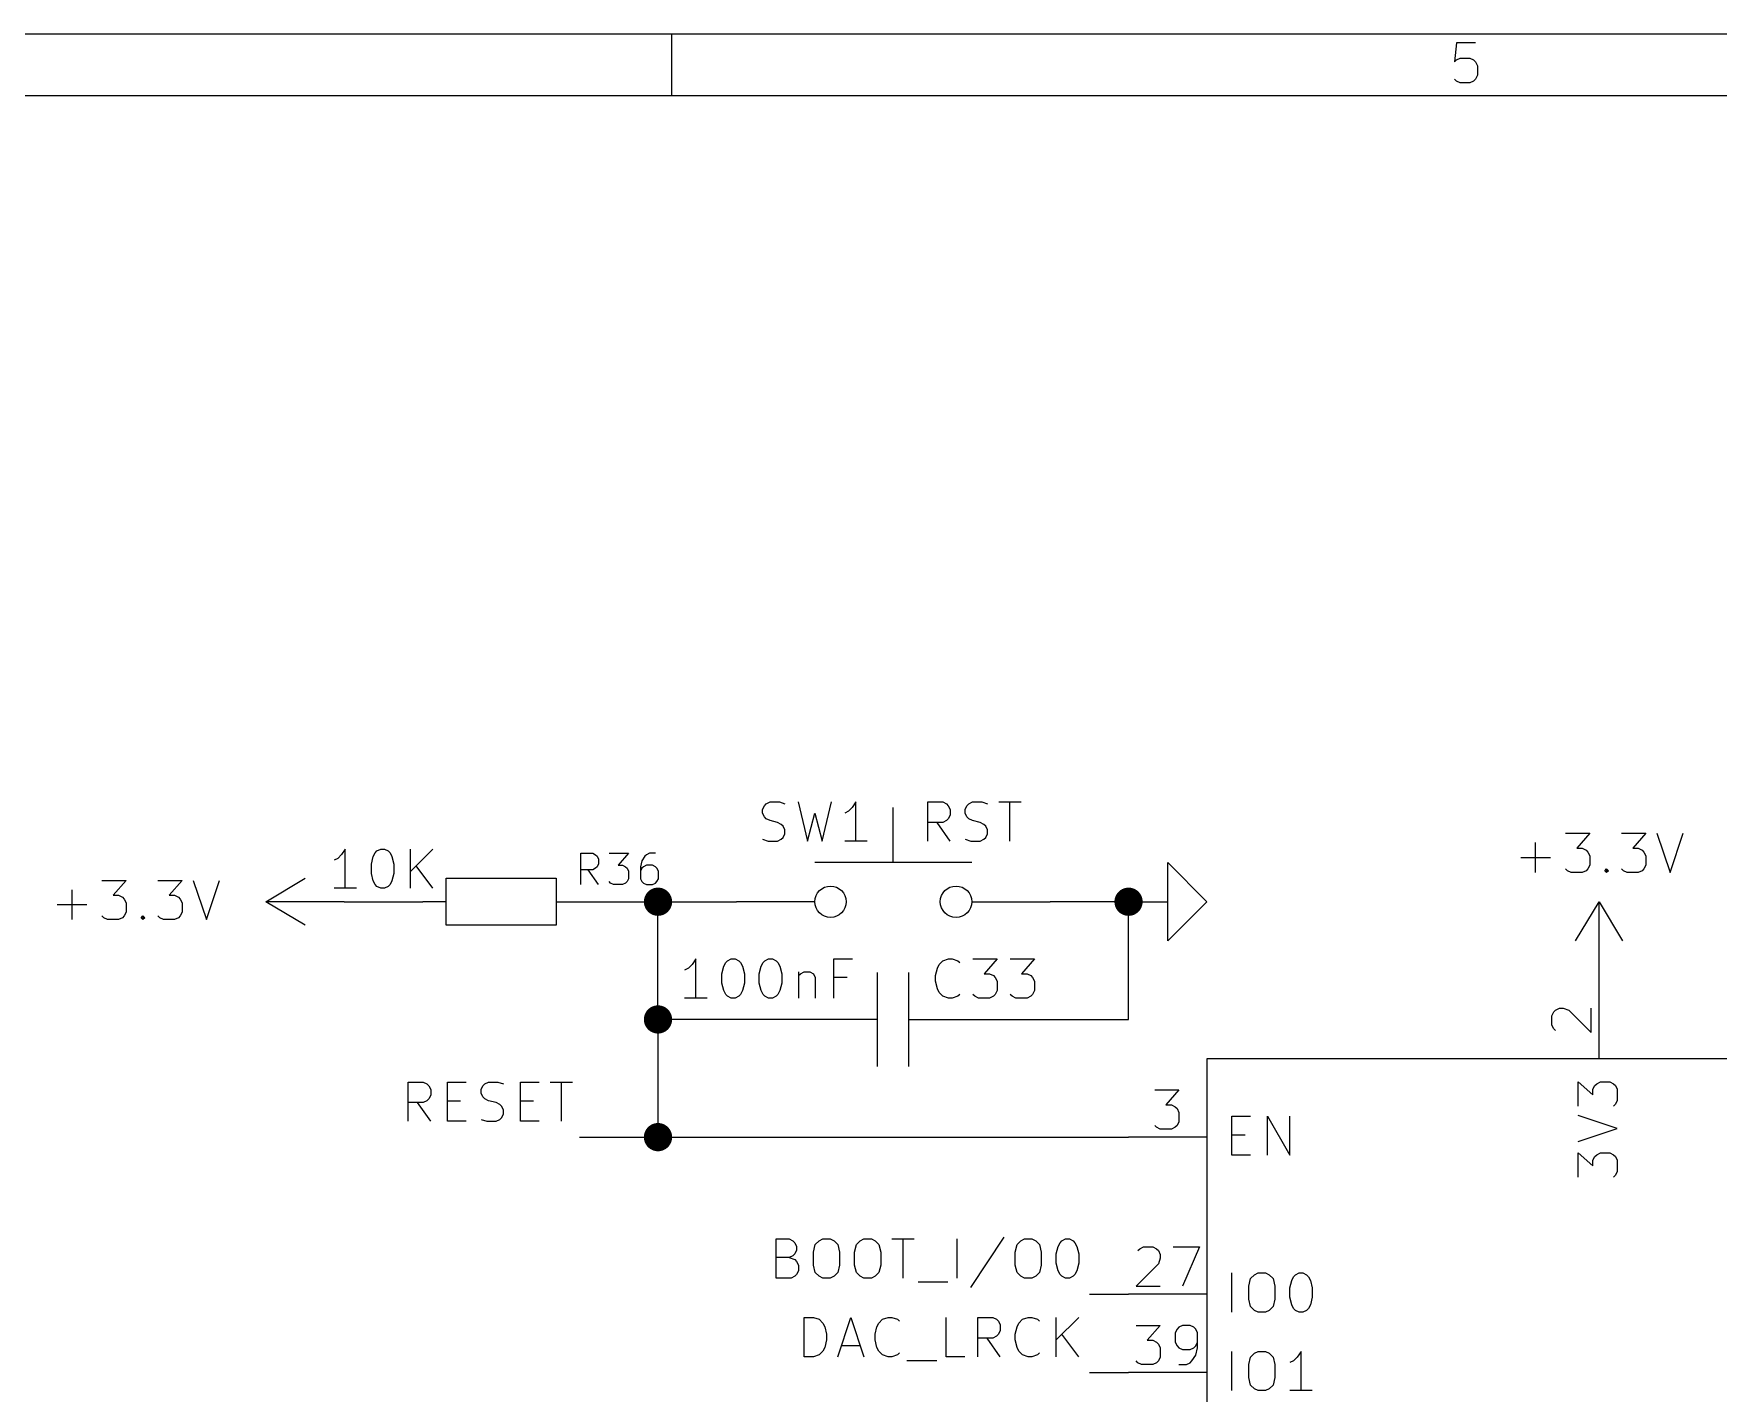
# Model space of a CAD drawing. Header units: inches. Extents: x 0.4 to 16.1, y -11.3 to -0.4.
# Drawn here: x 7.454 to 9.602, y -2.126 to -0.394 of the extents above; entities that cross this region are included whole.
import ezdxf

# ---------------------------------------------------------------- set-up
doc = ezdxf.new("R2010")
doc.units = ezdxf.units.IN
doc.header["$MEASUREMENT"] = 0
for name, color, linetype in [('GREENSIXTYFIVE', 129, 'CONTINUOUS'), ('LIGHTGREEN', 92, 'CONTINUOUS'), ('LIGHTRED', 12, 'CONTINUOUS'), ('RED', 14, 'CONTINUOUS'), ('REDSIX', 19, 'CONTINUOUS'), ('WHITE', 250, 'CONTINUOUS')]:
    doc.layers.add(name, color=color, linetype=linetype)

msp = doc.modelspace()

# ---------------------------------------------------------------- linework, layer by layer
at = {"layer": 'GREENSIXTYFIVE', "linetype": 'CONTINUOUS'}
for p, q in [((8.3881, -1.3752), (8.3929, -1.3728)), ((8.3929, -1.3728), (8.4048, -1.3728)), ((8.4048, -1.3728), (8.4119, -1.3752)), ((8.4286, -1.3728), (8.4405, -1.4228)), ((8.4595, -1.4228), (8.4714, -1.3728)), ((8.5024, -1.3728), (8.4976, -1.3799)), ((8.5024, -1.4228), (8.5024, -1.3728)), ((8.594, -1.4228), (8.594, -1.3728)), ((8.594, -1.3728), (8.6131, -1.3728)), ((8.6131, -1.3728), (8.6179, -1.3752)), ((8.6464, -1.3752), (8.6512, -1.3728)), ((8.6512, -1.3728), (8.6631, -1.3728)), ((8.6631, -1.3728), (8.6702, -1.3752)), ((8.6845, -1.3728), (8.7131, -1.3728)), ((8.6988, -1.4228), (8.6988, -1.3728)), ((8.3833, -1.3823), (8.3857, -1.3776)), ((8.3833, -1.3871), (8.3833, -1.3823)), ((8.3857, -1.3919), (8.3833, -1.3871)), ((8.3857, -1.3776), (8.3881, -1.3752)), ((8.3881, -1.3942), (8.3857, -1.3919)), ((8.3929, -1.3966), (8.3881, -1.3942)), ((8.4405, -1.4228), (8.45, -1.3871)), ((8.45, -1.3871), (8.4595, -1.4228)), ((8.4929, -1.3847), (8.4881, -1.3871)), ((8.4976, -1.3799), (8.4929, -1.3847)), ((8.6179, -1.3752), (8.6202, -1.3776)), ((8.6202, -1.3942), (8.6179, -1.3966)), ((8.6202, -1.3776), (8.6226, -1.3823)), ((8.6226, -1.3895), (8.6202, -1.3942)), ((8.6226, -1.3823), (8.6226, -1.3895)), ((8.6417, -1.3823), (8.644, -1.3776)), ((8.6417, -1.3871), (8.6417, -1.3823)), ((8.644, -1.3919), (8.6417, -1.3871)), ((8.644, -1.3776), (8.6464, -1.3752)), ((8.6464, -1.3942), (8.644, -1.3919)), ((8.6512, -1.3966), (8.6464, -1.3942)), ((8.4024, -1.399), (8.3929, -1.3966)), ((8.4071, -1.4014), (8.4024, -1.399)), ((8.4095, -1.4038), (8.4071, -1.4014)), ((8.4119, -1.4085), (8.4095, -1.4038)), ((8.4095, -1.418), (8.4119, -1.4133)), ((8.4119, -1.4133), (8.4119, -1.4085)), ((8.6131, -1.399), (8.594, -1.399)), ((8.6226, -1.4228), (8.606, -1.399)), ((8.6179, -1.3966), (8.6131, -1.399)), ((8.6607, -1.399), (8.6512, -1.3966)), ((8.6655, -1.4014), (8.6607, -1.399)), ((8.6679, -1.4038), (8.6655, -1.4014)), ((8.6702, -1.4085), (8.6679, -1.4038)), ((8.6679, -1.418), (8.6702, -1.4133)), ((8.6702, -1.4133), (8.6702, -1.4085)), ((9.4071, -1.4128), (9.4381, -1.4128)), ((9.4071, -1.4128), (9.4381, -1.4128)), ((9.4381, -1.4128), (9.4214, -1.4319)), ((9.4381, -1.4128), (9.4214, -1.4319)), ((9.4786, -1.4128), (9.5095, -1.4128)), ((9.4786, -1.4128), (9.5095, -1.4128)), ((9.5095, -1.4128), (9.4929, -1.4319)), ((9.5095, -1.4128), (9.4929, -1.4319)), ((9.5238, -1.4128), (9.5405, -1.4628)), ((9.5238, -1.4128), (9.5405, -1.4628)), ((9.5405, -1.4628), (9.5571, -1.4128)), ((9.5405, -1.4628), (9.5571, -1.4128)), ((7.8512, -1.4328), (7.8464, -1.4399)), ((7.8512, -1.4328), (7.8464, -1.4399)), ((7.8512, -1.4828), (7.8512, -1.4328)), ((7.8512, -1.4828), (7.8512, -1.4328)), ((7.8869, -1.4423), (7.8893, -1.4376)), ((7.8869, -1.4423), (7.8893, -1.4376)), ((7.8893, -1.4376), (7.8917, -1.4352)), ((7.8893, -1.4376), (7.8917, -1.4352)), ((7.8917, -1.4352), (7.8964, -1.4328)), ((7.8917, -1.4352), (7.8964, -1.4328)), ((7.8964, -1.4328), (7.9012, -1.4328)), ((7.8964, -1.4328), (7.9012, -1.4328)), ((7.9012, -1.4328), (7.9059, -1.4352)), ((7.9012, -1.4328), (7.9059, -1.4352)), ((7.9059, -1.4352), (7.9083, -1.4376)), ((7.9059, -1.4352), (7.9083, -1.4376)), ((7.9083, -1.4376), (7.9107, -1.4423)), ((7.9083, -1.4376), (7.9107, -1.4423)), ((7.9345, -1.4828), (7.9345, -1.4328)), ((7.9631, -1.4328), (7.9345, -1.4614)), ((7.9345, -1.4828), (7.9345, -1.4328)), ((7.9631, -1.4328), (7.9345, -1.4614)), ((8.1514, -1.4782), (8.1514, -1.4382)), ((8.1514, -1.4382), (8.1667, -1.4382)), ((8.1514, -1.4782), (8.1514, -1.4382)), ((8.1514, -1.4382), (8.1667, -1.4382)), ((8.1667, -1.4382), (8.1705, -1.4401)), ((8.1667, -1.4382), (8.1705, -1.4401)), ((8.1876, -1.4382), (8.2124, -1.4382)), ((8.1876, -1.4382), (8.2124, -1.4382)), ((8.2124, -1.4382), (8.199, -1.4535)), ((8.2124, -1.4382), (8.199, -1.4535)), ((8.239, -1.4382), (8.2352, -1.4401)), ((8.239, -1.4382), (8.2352, -1.4401)), ((8.2467, -1.4382), (8.239, -1.4382)), ((8.2467, -1.4382), (8.239, -1.4382)), ((8.3833, -1.4204), (8.3905, -1.4228)), ((8.3905, -1.4228), (8.4024, -1.4228)), ((8.4024, -1.4228), (8.4071, -1.4204)), ((8.4071, -1.4204), (8.4095, -1.418)), ((8.5167, -1.4228), (8.4881, -1.4228)), ((8.6417, -1.4204), (8.6488, -1.4228)), ((8.6488, -1.4228), (8.6607, -1.4228)), ((8.6607, -1.4228), (8.6655, -1.4204)), ((8.6655, -1.4204), (8.6679, -1.418)), ((9.369, -1.4628), (9.369, -1.4247)), ((9.369, -1.4628), (9.369, -1.4247)), ((9.4214, -1.4319), (9.4286, -1.4319)), ((9.4214, -1.4319), (9.4286, -1.4319)), ((9.4286, -1.4319), (9.4333, -1.4342)), ((9.4286, -1.4319), (9.4333, -1.4342)), ((9.4333, -1.4342), (9.4357, -1.4366)), ((9.4333, -1.4342), (9.4357, -1.4366)), ((9.4357, -1.4366), (9.4381, -1.4414)), ((9.4357, -1.4366), (9.4381, -1.4414)), ((9.4929, -1.4319), (9.5, -1.4319)), ((9.4929, -1.4319), (9.5, -1.4319)), ((9.5, -1.4319), (9.5048, -1.4342)), ((9.5, -1.4319), (9.5048, -1.4342)), ((9.5048, -1.4342), (9.5071, -1.4366)), ((9.5048, -1.4342), (9.5071, -1.4366)), ((9.5071, -1.4366), (9.5095, -1.4414)), ((9.5071, -1.4366), (9.5095, -1.4414)), ((7.8417, -1.4447), (7.8369, -1.4471)), ((7.8417, -1.4447), (7.8369, -1.4471)), ((7.8464, -1.4399), (7.8417, -1.4447)), ((7.8464, -1.4399), (7.8417, -1.4447)), ((7.8845, -1.4519), (7.8869, -1.4423)), ((7.8845, -1.4519), (7.8869, -1.4423)), ((7.8845, -1.4638), (7.8845, -1.4519)), ((7.8845, -1.4638), (7.8845, -1.4519)), ((7.9107, -1.4423), (7.9131, -1.4519)), ((7.9107, -1.4423), (7.9131, -1.4519)), ((7.9131, -1.4519), (7.9131, -1.4638)), ((7.9131, -1.4519), (7.9131, -1.4638)), ((7.9631, -1.4828), (7.9417, -1.4542)), ((7.9631, -1.4828), (7.9417, -1.4542)), ((8.1667, -1.4592), (8.1514, -1.4592)), ((8.1667, -1.4592), (8.1514, -1.4592)), ((8.1743, -1.4782), (8.161, -1.4592)), ((8.1743, -1.4782), (8.161, -1.4592)), ((8.1705, -1.4573), (8.1667, -1.4592)), ((8.1705, -1.4573), (8.1667, -1.4592)), ((8.1705, -1.4401), (8.1724, -1.4421)), ((8.1705, -1.4401), (8.1724, -1.4421)), ((8.1724, -1.4554), (8.1705, -1.4573)), ((8.1724, -1.4554), (8.1705, -1.4573)), ((8.1724, -1.4421), (8.1743, -1.4459)), ((8.1724, -1.4421), (8.1743, -1.4459)), ((8.1743, -1.4516), (8.1724, -1.4554)), ((8.1743, -1.4516), (8.1724, -1.4554)), ((8.1743, -1.4459), (8.1743, -1.4516)), ((8.1743, -1.4459), (8.1743, -1.4516)), ((8.199, -1.4535), (8.2048, -1.4535)), ((8.199, -1.4535), (8.2048, -1.4535)), ((8.2048, -1.4535), (8.2086, -1.4554)), ((8.2048, -1.4535), (8.2086, -1.4554)), ((8.2086, -1.4554), (8.2105, -1.4573)), ((8.2086, -1.4554), (8.2105, -1.4573)), ((8.2105, -1.4573), (8.2124, -1.4611)), ((8.2105, -1.4573), (8.2124, -1.4611)), ((8.2295, -1.4478), (8.2276, -1.4554)), ((8.2295, -1.4478), (8.2276, -1.4554)), ((8.2276, -1.4554), (8.2276, -1.4706)), ((8.2276, -1.4554), (8.2276, -1.4706)), ((8.2295, -1.4573), (8.2276, -1.4611)), ((8.2295, -1.4573), (8.2276, -1.4611)), ((8.2333, -1.4421), (8.2295, -1.4478)), ((8.2333, -1.4421), (8.2295, -1.4478)), ((8.2314, -1.4554), (8.2295, -1.4573)), ((8.2314, -1.4554), (8.2295, -1.4573)), ((8.2352, -1.4535), (8.2314, -1.4554)), ((8.2352, -1.4535), (8.2314, -1.4554)), ((8.2352, -1.4401), (8.2333, -1.4421)), ((8.2352, -1.4401), (8.2333, -1.4421)), ((8.2429, -1.4535), (8.2352, -1.4535)), ((8.2429, -1.4535), (8.2352, -1.4535)), ((8.2467, -1.4554), (8.2429, -1.4535)), ((8.2467, -1.4554), (8.2429, -1.4535)), ((8.2486, -1.4573), (8.2467, -1.4554)), ((8.2486, -1.4573), (8.2467, -1.4554)), ((8.2505, -1.4611), (8.2486, -1.4573)), ((8.2505, -1.4611), (8.2486, -1.4573)), ((9.35, -1.4438), (9.3881, -1.4438)), ((9.35, -1.4438), (9.3881, -1.4438)), ((9.4095, -1.4604), (9.4071, -1.458)), ((9.4095, -1.4604), (9.4071, -1.458)), ((9.4143, -1.4628), (9.4095, -1.4604)), ((9.4143, -1.4628), (9.4095, -1.4604)), ((9.4333, -1.4604), (9.4286, -1.4628)), ((9.4333, -1.4604), (9.4286, -1.4628)), ((9.4357, -1.458), (9.4333, -1.4604)), ((9.4357, -1.458), (9.4333, -1.4604)), ((9.4381, -1.4533), (9.4357, -1.458)), ((9.4381, -1.4533), (9.4357, -1.458)), ((9.4381, -1.4414), (9.4381, -1.4533)), ((9.4381, -1.4414), (9.4381, -1.4533)), ((9.4571, -1.4604), (9.4595, -1.458)), ((9.4571, -1.4604), (9.4595, -1.458)), ((9.4595, -1.4628), (9.4571, -1.4604)), ((9.4595, -1.4628), (9.4571, -1.4604)), ((9.4595, -1.458), (9.4619, -1.4604)), ((9.4595, -1.458), (9.4595, -1.4628)), ((9.4595, -1.458), (9.4619, -1.4604)), ((9.4595, -1.458), (9.4595, -1.4628)), ((9.4619, -1.4604), (9.4595, -1.4628)), ((9.4619, -1.4604), (9.4595, -1.4628)), ((9.481, -1.4604), (9.4786, -1.458)), ((9.481, -1.4604), (9.4786, -1.458)), ((9.4857, -1.4628), (9.481, -1.4604)), ((9.4857, -1.4628), (9.481, -1.4604)), ((9.5048, -1.4604), (9.5, -1.4628)), ((9.5048, -1.4604), (9.5, -1.4628)), ((9.5071, -1.458), (9.5048, -1.4604)), ((9.5071, -1.458), (9.5048, -1.4604)), ((9.5095, -1.4533), (9.5071, -1.458)), ((9.5095, -1.4533), (9.5071, -1.458)), ((9.5095, -1.4414), (9.5095, -1.4533)), ((9.5095, -1.4414), (9.5095, -1.4533)), ((7.5409, -1.4728), (7.5718, -1.4728)), ((7.5409, -1.4728), (7.5718, -1.4728)), ((7.5718, -1.4728), (7.5551, -1.4918)), ((7.5718, -1.4728), (7.5551, -1.4918)), ((7.6123, -1.4728), (7.6432, -1.4728)), ((7.6123, -1.4728), (7.6432, -1.4728)), ((7.6432, -1.4728), (7.6266, -1.4918)), ((7.6432, -1.4728), (7.6266, -1.4918)), ((7.6575, -1.4728), (7.6742, -1.5228)), ((7.6575, -1.4728), (7.6742, -1.5228)), ((7.6742, -1.5228), (7.6909, -1.4728)), ((7.6742, -1.5228), (7.6909, -1.4728)), ((7.8869, -1.4733), (7.8845, -1.4638)), ((7.8869, -1.4733), (7.8845, -1.4638)), ((7.8893, -1.478), (7.8869, -1.4733)), ((7.8893, -1.478), (7.8869, -1.4733)), ((7.8917, -1.4804), (7.8893, -1.478)), ((7.8917, -1.4804), (7.8893, -1.478)), ((7.8964, -1.4828), (7.8917, -1.4804)), ((7.8964, -1.4828), (7.8917, -1.4804)), ((7.9059, -1.4804), (7.9012, -1.4828)), ((7.9059, -1.4804), (7.9012, -1.4828)), ((7.9083, -1.478), (7.9059, -1.4804)), ((7.9083, -1.478), (7.9059, -1.4804)), ((7.9107, -1.4733), (7.9083, -1.478)), ((7.9107, -1.4733), (7.9083, -1.478)), ((7.9131, -1.4638), (7.9107, -1.4733)), ((7.9131, -1.4638), (7.9107, -1.4733)), ((8.1895, -1.4763), (8.1876, -1.4744)), ((8.1895, -1.4763), (8.1876, -1.4744)), ((8.1933, -1.4782), (8.1895, -1.4763)), ((8.1933, -1.4782), (8.1895, -1.4763)), ((8.2048, -1.4782), (8.1933, -1.4782)), ((8.2048, -1.4782), (8.1933, -1.4782)), ((8.2086, -1.4763), (8.2048, -1.4782)), ((8.2086, -1.4763), (8.2048, -1.4782)), ((8.2105, -1.4744), (8.2086, -1.4763)), ((8.2105, -1.4744), (8.2086, -1.4763)), ((8.2124, -1.4706), (8.2105, -1.4744)), ((8.2124, -1.4706), (8.2105, -1.4744)), ((8.2124, -1.4611), (8.2124, -1.4706)), ((8.2124, -1.4611), (8.2124, -1.4706)), ((8.2276, -1.4706), (8.2295, -1.4744)), ((8.2276, -1.4706), (8.2295, -1.4744)), ((8.2295, -1.4744), (8.2314, -1.4763)), ((8.2295, -1.4744), (8.2314, -1.4763)), ((8.2314, -1.4763), (8.2352, -1.4782)), ((8.2314, -1.4763), (8.2352, -1.4782)), ((8.2352, -1.4782), (8.2429, -1.4782)), ((8.2352, -1.4782), (8.2429, -1.4782)), ((8.2429, -1.4782), (8.2467, -1.4763)), ((8.2429, -1.4782), (8.2467, -1.4763)), ((8.2467, -1.4763), (8.2486, -1.4744)), ((8.2467, -1.4763), (8.2486, -1.4744)), ((8.2486, -1.4744), (8.2505, -1.4706)), ((8.2486, -1.4744), (8.2505, -1.4706)), ((8.2505, -1.4706), (8.2505, -1.4611)), ((8.2505, -1.4706), (8.2505, -1.4611)), ((9.4286, -1.4628), (9.4143, -1.4628)), ((9.4286, -1.4628), (9.4143, -1.4628)), ((9.5, -1.4628), (9.4857, -1.4628)), ((9.5, -1.4628), (9.4857, -1.4628)), ((7.5028, -1.5228), (7.5028, -1.4847)), ((7.5028, -1.5228), (7.5028, -1.4847)), ((7.5551, -1.4918), (7.5623, -1.4918)), ((7.5551, -1.4918), (7.5623, -1.4918)), ((7.5623, -1.4918), (7.567, -1.4942)), ((7.5623, -1.4918), (7.567, -1.4942)), ((7.567, -1.4942), (7.5694, -1.4966)), ((7.567, -1.4942), (7.5694, -1.4966)), ((7.5694, -1.4966), (7.5718, -1.5014)), ((7.5694, -1.4966), (7.5718, -1.5014)), ((7.5718, -1.5014), (7.5718, -1.5133)), ((7.5718, -1.5014), (7.5718, -1.5133)), ((7.6266, -1.4918), (7.6337, -1.4918)), ((7.6266, -1.4918), (7.6337, -1.4918)), ((7.6337, -1.4918), (7.6385, -1.4942)), ((7.6337, -1.4918), (7.6385, -1.4942)), ((7.6385, -1.4942), (7.6409, -1.4966)), ((7.6385, -1.4942), (7.6409, -1.4966)), ((7.6409, -1.4966), (7.6432, -1.5014)), ((7.6409, -1.4966), (7.6432, -1.5014)), ((7.6432, -1.5014), (7.6432, -1.5133)), ((7.6432, -1.5014), (7.6432, -1.5133)), ((7.8655, -1.4828), (7.8369, -1.4828)), ((7.8655, -1.4828), (7.8369, -1.4828)), ((7.9012, -1.4828), (7.8964, -1.4828)), ((7.9012, -1.4828), (7.8964, -1.4828)), ((7.4837, -1.5037), (7.5218, -1.5037)), ((7.4837, -1.5037), (7.5218, -1.5037)), ((7.5432, -1.5204), (7.5409, -1.518)), ((7.5432, -1.5204), (7.5409, -1.518)), ((7.548, -1.5228), (7.5432, -1.5204)), ((7.548, -1.5228), (7.5432, -1.5204)), ((7.5623, -1.5228), (7.548, -1.5228)), ((7.5623, -1.5228), (7.548, -1.5228)), ((7.567, -1.5204), (7.5623, -1.5228)), ((7.567, -1.5204), (7.5623, -1.5228)), ((7.5694, -1.518), (7.567, -1.5204)), ((7.5694, -1.518), (7.567, -1.5204)), ((7.5718, -1.5133), (7.5694, -1.518)), ((7.5718, -1.5133), (7.5694, -1.518)), ((7.5909, -1.5204), (7.5932, -1.518)), ((7.5909, -1.5204), (7.5932, -1.518)), ((7.5932, -1.5228), (7.5909, -1.5204)), ((7.5932, -1.5228), (7.5909, -1.5204)), ((7.5932, -1.518), (7.5956, -1.5204)), ((7.5932, -1.518), (7.5932, -1.5228)), ((7.5932, -1.518), (7.5956, -1.5204)), ((7.5932, -1.518), (7.5932, -1.5228)), ((7.5956, -1.5204), (7.5932, -1.5228)), ((7.5956, -1.5204), (7.5932, -1.5228)), ((7.6147, -1.5204), (7.6123, -1.518)), ((7.6147, -1.5204), (7.6123, -1.518)), ((7.6194, -1.5228), (7.6147, -1.5204)), ((7.6194, -1.5228), (7.6147, -1.5204)), ((7.6337, -1.5228), (7.6194, -1.5228)), ((7.6337, -1.5228), (7.6194, -1.5228)), ((7.6385, -1.5204), (7.6337, -1.5228)), ((7.6385, -1.5204), (7.6337, -1.5228)), ((7.6409, -1.518), (7.6385, -1.5204)), ((7.6409, -1.518), (7.6385, -1.5204)), ((7.6432, -1.5133), (7.6409, -1.518)), ((7.6432, -1.5133), (7.6409, -1.518)), ((8.2887, -1.5847), (8.2839, -1.5871)), ((8.2934, -1.5799), (8.2887, -1.5847)), ((8.2982, -1.5728), (8.2934, -1.5799)), ((8.2982, -1.6228), (8.2982, -1.5728)), ((8.3315, -1.5918), (8.3339, -1.5823)), ((8.3339, -1.5823), (8.3363, -1.5776)), ((8.3363, -1.5776), (8.3387, -1.5752)), ((8.3387, -1.5752), (8.3434, -1.5728)), ((8.3434, -1.5728), (8.3482, -1.5728)), ((8.3482, -1.5728), (8.3529, -1.5752)), ((8.3529, -1.5752), (8.3553, -1.5776)), ((8.3553, -1.5776), (8.3577, -1.5823)), ((8.3577, -1.5823), (8.3601, -1.5918)), ((8.3791, -1.5918), (8.3815, -1.5823)), ((8.3815, -1.5823), (8.3839, -1.5776)), ((8.3839, -1.5776), (8.3863, -1.5752)), ((8.3863, -1.5752), (8.391, -1.5728)), ((8.391, -1.5728), (8.3958, -1.5728)), ((8.3958, -1.5728), (8.4006, -1.5752)), ((8.4006, -1.5752), (8.4029, -1.5776)), ((8.4029, -1.5776), (8.4053, -1.5823)), ((8.4053, -1.5823), (8.4077, -1.5918)), ((8.4291, -1.5895), (8.4291, -1.6228)), ((8.4315, -1.5918), (8.4363, -1.5895)), ((8.4363, -1.5895), (8.4434, -1.5895)), ((8.4434, -1.5895), (8.4482, -1.5918)), ((8.4744, -1.6228), (8.4744, -1.5728)), ((8.4744, -1.5728), (8.4982, -1.5728)), ((8.6039, -1.5942), (8.6063, -1.5847)), ((8.6063, -1.5847), (8.6087, -1.5799)), ((8.6087, -1.5799), (8.6134, -1.5752)), ((8.6134, -1.5752), (8.6206, -1.5728)), ((8.6206, -1.5728), (8.6253, -1.5728)), ((8.6253, -1.5728), (8.6325, -1.5752)), ((8.6325, -1.5752), (8.6349, -1.5776)), ((8.6515, -1.5728), (8.6825, -1.5728)), ((8.6825, -1.5728), (8.6658, -1.5918)), ((8.6991, -1.5728), (8.7301, -1.5728)), ((8.7301, -1.5728), (8.7134, -1.5918)), ((8.3315, -1.6038), (8.3315, -1.5918)), ((8.3339, -1.6133), (8.3315, -1.6038)), ((8.3601, -1.6038), (8.3577, -1.6133)), ((8.3601, -1.5918), (8.3601, -1.6038)), ((8.3791, -1.6038), (8.3791, -1.5918)), ((8.3815, -1.6133), (8.3791, -1.6038)), ((8.4077, -1.6038), (8.4053, -1.6133)), ((8.4077, -1.5918), (8.4077, -1.6038)), ((8.4291, -1.5942), (8.4315, -1.5918)), ((8.4482, -1.5918), (8.4506, -1.5966)), ((8.4506, -1.5966), (8.4506, -1.6228)), ((8.491, -1.5966), (8.4744, -1.5966)), ((8.6039, -1.6014), (8.6039, -1.5942)), ((8.6063, -1.6109), (8.6039, -1.6014)), ((8.6087, -1.6157), (8.6063, -1.6109)), ((8.6658, -1.5918), (8.6729, -1.5918)), ((8.6729, -1.5918), (8.6777, -1.5942)), ((8.6777, -1.5942), (8.6801, -1.5966)), ((8.6801, -1.5966), (8.6825, -1.6014)), ((8.6825, -1.6014), (8.6825, -1.6133)), ((8.7134, -1.5918), (8.7206, -1.5918)), ((8.7206, -1.5918), (8.7253, -1.5942)), ((8.7253, -1.5942), (8.7277, -1.5966)), ((8.7277, -1.5966), (8.7301, -1.6014)), ((8.7301, -1.6014), (8.7301, -1.6133)), ((8.3125, -1.6228), (8.2839, -1.6228)), ((8.3363, -1.618), (8.3339, -1.6133)), ((8.3387, -1.6204), (8.3363, -1.618)), ((8.3434, -1.6228), (8.3387, -1.6204)), ((8.3482, -1.6228), (8.3434, -1.6228)), ((8.3529, -1.6204), (8.3482, -1.6228)), ((8.3553, -1.618), (8.3529, -1.6204)), ((8.3577, -1.6133), (8.3553, -1.618)), ((8.3839, -1.618), (8.3815, -1.6133)), ((8.3863, -1.6204), (8.3839, -1.618)), ((8.391, -1.6228), (8.3863, -1.6204)), ((8.3958, -1.6228), (8.391, -1.6228)), ((8.4006, -1.6204), (8.3958, -1.6228)), ((8.4029, -1.618), (8.4006, -1.6204)), ((8.4053, -1.6133), (8.4029, -1.618)), ((8.6134, -1.6204), (8.6087, -1.6157)), ((8.6206, -1.6228), (8.6134, -1.6204)), ((8.6253, -1.6228), (8.6206, -1.6228)), ((8.6325, -1.6204), (8.6253, -1.6228)), ((8.6349, -1.618), (8.6325, -1.6204)), ((8.6539, -1.6204), (8.6515, -1.618)), ((8.6587, -1.6228), (8.6539, -1.6204)), ((8.6729, -1.6228), (8.6587, -1.6228)), ((8.6777, -1.6204), (8.6729, -1.6228)), ((8.6801, -1.618), (8.6777, -1.6204)), ((8.6825, -1.6133), (8.6801, -1.618)), ((8.7015, -1.6204), (8.6991, -1.618)), ((8.7063, -1.6228), (8.7015, -1.6204)), ((8.7206, -1.6228), (8.7063, -1.6228)), ((8.7253, -1.6204), (8.7206, -1.6228)), ((8.7277, -1.618), (8.7253, -1.6204)), ((8.7301, -1.6133), (8.7277, -1.618)), ((9.4231, -1.7605), (9.4231, -1.7295)), ((9.4231, -1.7295), (9.4422, -1.7462)), ((9.4231, -1.7605), (9.4231, -1.7295)), ((9.4231, -1.7295), (9.4422, -1.7462)), ((9.4422, -1.739), (9.4446, -1.7343)), ((9.4422, -1.739), (9.4446, -1.7343)), ((9.4422, -1.7462), (9.4422, -1.739)), ((9.4422, -1.7462), (9.4422, -1.739)), ((9.4446, -1.7343), (9.4469, -1.7319)), ((9.4446, -1.7343), (9.4469, -1.7319)), ((9.4469, -1.7319), (9.4517, -1.7295)), ((9.4469, -1.7319), (9.4517, -1.7295)), ((9.4517, -1.7295), (9.4636, -1.7295)), ((9.4517, -1.7295), (9.4636, -1.7295)), ((9.4636, -1.7295), (9.4684, -1.7319)), ((9.4636, -1.7295), (9.4684, -1.7319)), ((9.4684, -1.7319), (9.4708, -1.7343)), ((9.4684, -1.7319), (9.4708, -1.7343)), ((9.4708, -1.7343), (9.4731, -1.739)), ((9.4708, -1.7343), (9.4731, -1.739)), ((9.4731, -1.739), (9.4731, -1.7533)), ((9.4731, -1.739), (9.4731, -1.7533)), ((9.4708, -1.7581), (9.4684, -1.7605)), ((9.4708, -1.7581), (9.4684, -1.7605)), ((9.4731, -1.7533), (9.4708, -1.7581)), ((9.4731, -1.7533), (9.4708, -1.7581)), ((8.9819, -1.8231), (8.9819, -1.7731)), ((8.9819, -1.7731), (9.0057, -1.7731)), ((8.9819, -1.8231), (8.9819, -1.7731)), ((8.9819, -1.7731), (9.0057, -1.7731)), ((9.0271, -1.8231), (9.0271, -1.7731)), ((9.0271, -1.7731), (9.0557, -1.8231)), ((9.0271, -1.8231), (9.0271, -1.7731)), ((9.0271, -1.7731), (9.0557, -1.8231)), ((9.0557, -1.8231), (9.0557, -1.7731)), ((9.0557, -1.8231), (9.0557, -1.7731)), ((9.4731, -1.789), (9.4231, -1.7724)), ((9.4731, -1.789), (9.4231, -1.7724)), ((8.9819, -1.7969), (8.9986, -1.7969)), ((8.9819, -1.7969), (8.9986, -1.7969)), ((9.4231, -1.8057), (9.4731, -1.789)), ((9.4231, -1.8057), (9.4731, -1.789)), ((9.0057, -1.8231), (8.9819, -1.8231)), ((9.0057, -1.8231), (8.9819, -1.8231)), ((9.4231, -1.8509), (9.4231, -1.82)), ((9.4231, -1.82), (9.4422, -1.8367)), ((9.4231, -1.8509), (9.4231, -1.82)), ((9.4231, -1.82), (9.4422, -1.8367)), ((9.4422, -1.8295), (9.4446, -1.8248)), ((9.4422, -1.8295), (9.4446, -1.8248)), ((9.4446, -1.8248), (9.4469, -1.8224)), ((9.4446, -1.8248), (9.4469, -1.8224)), ((9.4469, -1.8224), (9.4517, -1.82)), ((9.4469, -1.8224), (9.4517, -1.82)), ((9.4517, -1.82), (9.4636, -1.82)), ((9.4517, -1.82), (9.4636, -1.82)), ((9.4636, -1.82), (9.4684, -1.8224)), ((9.4636, -1.82), (9.4684, -1.8224)), ((9.4684, -1.8224), (9.4708, -1.8248)), ((9.4684, -1.8224), (9.4708, -1.8248)), ((9.4708, -1.8248), (9.4731, -1.8295)), ((9.4708, -1.8248), (9.4731, -1.8295)), ((9.4422, -1.8367), (9.4422, -1.8295)), ((9.4422, -1.8367), (9.4422, -1.8295)), ((9.4731, -1.8438), (9.4708, -1.8486)), ((9.4731, -1.8438), (9.4708, -1.8486)), ((9.4731, -1.8295), (9.4731, -1.8438)), ((9.4731, -1.8295), (9.4731, -1.8438)), ((9.4708, -1.8486), (9.4684, -1.8509)), ((9.4708, -1.8486), (9.4684, -1.8509)), ((8.9819, -2.0231), (8.9819, -1.9731)), ((8.9819, -2.0231), (8.9819, -1.9731)), ((9.0057, -1.9803), (9.0105, -1.9755)), ((9.0057, -1.9803), (9.0105, -1.9755)), ((9.0105, -1.9755), (9.0152, -1.9731)), ((9.0105, -1.9755), (9.0152, -1.9731)), ((9.0152, -1.9731), (9.0248, -1.9731)), ((9.0152, -1.9731), (9.0248, -1.9731)), ((9.0248, -1.9731), (9.0295, -1.9755)), ((9.0248, -1.9731), (9.0295, -1.9755)), ((9.0295, -1.9755), (9.0343, -1.9803)), ((9.0295, -1.9755), (9.0343, -1.9803)), ((9.0605, -1.9779), (9.0629, -1.9755)), ((9.0605, -1.9779), (9.0629, -1.9755)), ((9.0629, -1.9755), (9.0676, -1.9731)), ((9.0629, -1.9755), (9.0676, -1.9731)), ((9.0676, -1.9731), (9.0724, -1.9731)), ((9.0676, -1.9731), (9.0724, -1.9731)), ((9.0724, -1.9731), (9.0771, -1.9755)), ((9.0724, -1.9731), (9.0771, -1.9755)), ((9.0771, -1.9755), (9.0795, -1.9779)), ((9.0771, -1.9755), (9.0795, -1.9779)), ((9.0033, -1.9898), (9.0057, -1.9803)), ((9.0033, -1.9898), (9.0057, -1.9803)), ((9.0033, -2.0065), (9.0033, -1.9898)), ((9.0033, -2.0065), (9.0033, -1.9898)), ((9.0343, -1.9803), (9.0367, -1.9898)), ((9.0343, -1.9803), (9.0367, -1.9898)), ((9.0367, -1.9898), (9.0367, -2.0065)), ((9.0367, -1.9898), (9.0367, -2.0065)), ((9.0557, -1.9922), (9.0581, -1.9827)), ((9.0557, -1.9922), (9.0581, -1.9827)), ((9.0557, -2.0041), (9.0557, -1.9922)), ((9.0557, -2.0041), (9.0557, -1.9922)), ((9.0581, -1.9827), (9.0605, -1.9779)), ((9.0581, -1.9827), (9.0605, -1.9779)), ((9.0795, -1.9779), (9.0819, -1.9827)), ((9.0795, -1.9779), (9.0819, -1.9827)), ((9.0819, -1.9827), (9.0843, -1.9922)), ((9.0819, -1.9827), (9.0843, -1.9922)), ((9.0843, -1.9922), (9.0843, -2.0041)), ((9.0843, -1.9922), (9.0843, -2.0041)), ((9.0057, -2.016), (9.0033, -2.0065)), ((9.0057, -2.016), (9.0033, -2.0065)), ((9.0105, -2.0208), (9.0057, -2.016)), ((9.0105, -2.0208), (9.0057, -2.016)), ((9.0343, -2.016), (9.0295, -2.0208)), ((9.0343, -2.016), (9.0295, -2.0208)), ((9.0367, -2.0065), (9.0343, -2.016)), ((9.0367, -2.0065), (9.0343, -2.016)), ((9.0581, -2.0136), (9.0557, -2.0041)), ((9.0581, -2.0136), (9.0557, -2.0041)), ((9.0605, -2.0184), (9.0581, -2.0136)), ((9.0605, -2.0184), (9.0581, -2.0136)), ((9.0629, -2.0208), (9.0605, -2.0184)), ((9.0629, -2.0208), (9.0605, -2.0184)), ((9.0795, -2.0184), (9.0771, -2.0208)), ((9.0795, -2.0184), (9.0771, -2.0208)), ((9.0819, -2.0136), (9.0795, -2.0184)), ((9.0819, -2.0136), (9.0795, -2.0184)), ((9.0843, -2.0041), (9.0819, -2.0136)), ((9.0843, -2.0041), (9.0819, -2.0136)), ((9.0152, -2.0231), (9.0105, -2.0208)), ((9.0152, -2.0231), (9.0105, -2.0208)), ((9.0248, -2.0231), (9.0152, -2.0231)), ((9.0248, -2.0231), (9.0152, -2.0231)), ((9.0295, -2.0208), (9.0248, -2.0231)), ((9.0295, -2.0208), (9.0248, -2.0231)), ((9.0676, -2.0231), (9.0629, -2.0208)), ((9.0676, -2.0231), (9.0629, -2.0208)), ((9.0724, -2.0231), (9.0676, -2.0231)), ((9.0724, -2.0231), (9.0676, -2.0231)), ((9.0771, -2.0208), (9.0724, -2.0231)), ((9.0771, -2.0208), (9.0724, -2.0231)), ((8.9819, -2.1231), (8.9819, -2.0731)), ((8.9819, -2.1231), (8.9819, -2.0731)), ((9.0033, -2.0898), (9.0057, -2.0803)), ((9.0033, -2.0898), (9.0057, -2.0803)), ((9.0057, -2.0803), (9.0105, -2.0755)), ((9.0057, -2.0803), (9.0105, -2.0755)), ((9.0105, -2.0755), (9.0152, -2.0731)), ((9.0105, -2.0755), (9.0152, -2.0731)), ((9.0152, -2.0731), (9.0248, -2.0731)), ((9.0152, -2.0731), (9.0248, -2.0731)), ((9.0248, -2.0731), (9.0295, -2.0755)), ((9.0248, -2.0731), (9.0295, -2.0755)), ((9.0295, -2.0755), (9.0343, -2.0803)), ((9.0295, -2.0755), (9.0343, -2.0803)), ((9.0343, -2.0803), (9.0367, -2.0898)), ((9.0343, -2.0803), (9.0367, -2.0898)), ((9.0652, -2.0803), (9.0605, -2.085)), ((9.0652, -2.0803), (9.0605, -2.085)), ((9.07, -2.0731), (9.0652, -2.0803)), ((9.07, -2.0731), (9.0652, -2.0803)), ((9.07, -2.1231), (9.07, -2.0731)), ((9.07, -2.1231), (9.07, -2.0731)), ((9.0033, -2.1065), (9.0033, -2.0898)), ((9.0033, -2.1065), (9.0033, -2.0898)), ((9.0367, -2.0898), (9.0367, -2.1065)), ((9.0367, -2.0898), (9.0367, -2.1065)), ((9.0605, -2.085), (9.0557, -2.0874)), ((9.0605, -2.085), (9.0557, -2.0874)), ((9.0057, -2.116), (9.0033, -2.1065)), ((9.0057, -2.116), (9.0033, -2.1065)), ((9.0105, -2.1208), (9.0057, -2.116)), ((9.0105, -2.1208), (9.0057, -2.116)), ((9.0152, -2.1231), (9.0105, -2.1208)), ((9.0152, -2.1231), (9.0105, -2.1208)), ((9.0248, -2.1231), (9.0152, -2.1231)), ((9.0248, -2.1231), (9.0152, -2.1231)), ((9.0295, -2.1208), (9.0248, -2.1231)), ((9.0295, -2.1208), (9.0248, -2.1231)), ((9.0343, -2.116), (9.0295, -2.1208)), ((9.0343, -2.116), (9.0295, -2.1208)), ((9.0367, -2.1065), (9.0343, -2.116)), ((9.0367, -2.1065), (9.0343, -2.116)), ((9.0843, -2.1231), (9.0557, -2.1231)), ((9.0843, -2.1231), (9.0557, -2.1231))]:
    msp.add_line(p, q, dxfattribs=at)
at = {"layer": 'LIGHTGREEN', "linetype": 'CONTINUOUS'}
for p, q in [((7.85, -1.5), (7.95, -1.5)), ((8.15, -1.5), (8.25, -1.5)), ((8.25, -1.5), (8.35, -1.5)), ((8.25, -1.65), (8.25, -1.5)), ((8.85, -1.5), (8.75, -1.5)), ((8.85, -1.65), (8.85, -1.5)), ((8.45, -1.65), (8.25, -1.65)), ((8.25, -1.65), (8.25, -1.8)), ((8.65, -1.65), (8.85, -1.65)), ((8.15, -1.8), (8.25, -1.8)), ((8.25, -1.8), (8.85, -1.8)), ((8.8, -2), (8.85, -2)), ((8.8, -2.1), (8.85, -2.1))]:
    msp.add_line(p, q, dxfattribs=at)
at = {"layer": 'LIGHTGREEN', "const_width": 0.018}
for points in [[(8.241, -1.5, 1), (8.259, -1.5, 1)], [(8.841, -1.5, 1), (8.859, -1.5, 1)], [(8.241, -1.65, 1), (8.259, -1.65, 1)], [(8.241, -1.8, 1), (8.259, -1.8, 1)]]:
    msp.add_lwpolyline(points, format="xyb", close=True, dxfattribs=at)
at = {"layer": 'LIGHTRED', "linetype": 'CONTINUOUS'}
for p, q in [((9.3899, -1.6452), (9.3923, -1.6405)), ((9.3899, -1.6452), (9.3923, -1.6405)), ((9.3899, -1.6571), (9.3899, -1.6452)), ((9.3899, -1.6571), (9.3899, -1.6452)), ((9.3923, -1.6405), (9.3946, -1.6381)), ((9.3923, -1.6405), (9.3946, -1.6381)), ((9.3946, -1.6381), (9.3994, -1.6357)), ((9.3946, -1.6381), (9.3994, -1.6357)), ((9.3994, -1.6357), (9.4042, -1.6357)), ((9.3994, -1.6357), (9.4042, -1.6357)), ((9.4042, -1.6357), (9.4113, -1.6381)), ((9.4042, -1.6357), (9.4113, -1.6381)), ((9.4113, -1.6381), (9.4399, -1.6667)), ((9.4113, -1.6381), (9.4399, -1.6667)), ((9.4399, -1.6667), (9.4399, -1.6357)), ((9.4399, -1.6667), (9.4399, -1.6357)), ((9.3923, -1.6619), (9.3899, -1.6571)), ((9.3923, -1.6619), (9.3899, -1.6571)), ((9.3946, -1.6643), (9.3923, -1.6619)), ((9.3946, -1.6643), (9.3923, -1.6619)), ((8.8833, -1.7399), (8.9143, -1.7399)), ((8.8833, -1.7399), (8.9143, -1.7399)), ((8.9143, -1.7399), (8.8976, -1.7589)), ((8.9143, -1.7399), (8.8976, -1.7589)), ((8.8976, -1.7589), (8.9048, -1.7589)), ((8.8976, -1.7589), (8.9048, -1.7589)), ((8.9048, -1.7589), (8.9095, -1.7613)), ((8.9048, -1.7589), (8.9095, -1.7613)), ((8.9095, -1.7613), (8.9119, -1.7637)), ((8.9095, -1.7613), (8.9119, -1.7637)), ((8.9119, -1.7637), (8.9143, -1.7684)), ((8.9119, -1.7637), (8.9143, -1.7684)), ((8.9143, -1.7804), (8.9119, -1.7851)), ((8.9143, -1.7804), (8.9119, -1.7851)), ((8.9143, -1.7684), (8.9143, -1.7804)), ((8.9143, -1.7684), (8.9143, -1.7804)), ((8.8857, -1.7875), (8.8833, -1.7851)), ((8.8857, -1.7875), (8.8833, -1.7851)), ((8.8905, -1.7899), (8.8857, -1.7875)), ((8.8905, -1.7899), (8.8857, -1.7875)), ((8.9048, -1.7899), (8.8905, -1.7899)), ((8.9048, -1.7899), (8.8905, -1.7899)), ((8.9095, -1.7875), (8.9048, -1.7899)), ((8.9095, -1.7875), (8.9048, -1.7899)), ((8.9119, -1.7851), (8.9095, -1.7875)), ((8.9119, -1.7851), (8.9095, -1.7875)), ((8.8619, -1.9446), (8.8643, -1.9423)), ((8.8619, -1.9446), (8.8643, -1.9423)), ((8.8643, -1.9423), (8.869, -1.9399)), ((8.8643, -1.9423), (8.869, -1.9399)), ((8.869, -1.9399), (8.881, -1.9399)), ((8.869, -1.9399), (8.881, -1.9399)), ((8.881, -1.9399), (8.8857, -1.9423)), ((8.881, -1.9399), (8.8857, -1.9423)), ((8.8857, -1.9423), (8.8881, -1.9446)), ((8.8857, -1.9423), (8.8881, -1.9446)), ((8.8881, -1.9446), (8.8905, -1.9494)), ((8.8881, -1.9446), (8.8905, -1.9494)), ((8.8905, -1.9542), (8.8881, -1.9613)), ((8.8905, -1.9542), (8.8881, -1.9613)), ((8.8905, -1.9494), (8.8905, -1.9542)), ((8.8905, -1.9494), (8.8905, -1.9542)), ((8.9071, -1.9399), (8.9405, -1.9399)), ((8.9071, -1.9399), (8.9405, -1.9399)), ((8.9405, -1.9399), (8.919, -1.9899)), ((8.9405, -1.9399), (8.919, -1.9899)), ((8.8881, -1.9613), (8.8595, -1.9899)), ((8.8881, -1.9613), (8.8595, -1.9899)), ((8.8595, -1.9899), (8.8905, -1.9899)), ((8.8595, -1.9899), (8.8905, -1.9899)), ((8.8595, -2.0399), (8.8905, -2.0399)), ((8.8595, -2.0399), (8.8905, -2.0399)), ((8.8905, -2.0399), (8.8738, -2.0589)), ((8.8905, -2.0399), (8.8738, -2.0589)), ((8.919, -2.0399), (8.9143, -2.0423)), ((8.919, -2.0399), (8.9143, -2.0423)), ((8.9286, -2.0399), (8.919, -2.0399)), ((8.9286, -2.0399), (8.919, -2.0399)), ((8.9333, -2.0423), (8.9286, -2.0399)), ((8.9333, -2.0423), (8.9286, -2.0399)), ((8.8738, -2.0589), (8.881, -2.0589)), ((8.8738, -2.0589), (8.881, -2.0589)), ((8.881, -2.0589), (8.8857, -2.0613)), ((8.881, -2.0589), (8.8857, -2.0613)), ((8.8857, -2.0613), (8.8881, -2.0637)), ((8.8857, -2.0613), (8.8881, -2.0637)), ((8.9119, -2.0446), (8.9095, -2.0494)), ((8.9119, -2.0446), (8.9095, -2.0494)), ((8.9095, -2.0494), (8.9095, -2.0613)), ((8.9095, -2.0494), (8.9095, -2.0613)), ((8.9095, -2.0613), (8.9119, -2.0661)), ((8.9095, -2.0613), (8.9119, -2.0661)), ((8.9143, -2.0423), (8.9119, -2.0446)), ((8.9143, -2.0423), (8.9119, -2.0446)), ((8.9357, -2.0446), (8.9333, -2.0423)), ((8.9357, -2.0446), (8.9333, -2.0423)), ((8.9381, -2.0494), (8.9357, -2.0446)), ((8.9381, -2.0494), (8.9357, -2.0446)), ((8.9357, -2.0661), (8.9381, -2.0613)), ((8.9357, -2.0661), (8.9381, -2.0613)), ((8.9381, -2.0684), (8.9381, -2.0494)), ((8.9381, -2.0684), (8.9381, -2.0494)), ((8.8881, -2.0637), (8.8905, -2.0684)), ((8.8881, -2.0637), (8.8905, -2.0684)), ((8.8905, -2.0804), (8.8881, -2.0851)), ((8.8905, -2.0804), (8.8881, -2.0851)), ((8.8905, -2.0684), (8.8905, -2.0804)), ((8.8905, -2.0684), (8.8905, -2.0804)), ((8.9119, -2.0661), (8.9143, -2.0684)), ((8.9119, -2.0661), (8.9143, -2.0684)), ((8.9143, -2.0684), (8.919, -2.0708)), ((8.9143, -2.0684), (8.919, -2.0708)), ((8.919, -2.0708), (8.9286, -2.0708)), ((8.919, -2.0708), (8.9286, -2.0708)), ((8.9286, -2.0708), (8.9333, -2.0684)), ((8.9286, -2.0708), (8.9333, -2.0684)), ((8.9309, -2.0851), (8.9357, -2.078)), ((8.9309, -2.0851), (8.9357, -2.078)), ((8.9333, -2.0684), (8.9357, -2.0661)), ((8.9333, -2.0684), (8.9357, -2.0661)), ((8.9357, -2.078), (8.9381, -2.0684)), ((8.9357, -2.078), (8.9381, -2.0684)), ((8.8619, -2.0875), (8.8595, -2.0851)), ((8.8619, -2.0875), (8.8595, -2.0851)), ((8.8667, -2.0899), (8.8619, -2.0875)), ((8.8667, -2.0899), (8.8619, -2.0875)), ((8.881, -2.0899), (8.8667, -2.0899)), ((8.881, -2.0899), (8.8667, -2.0899)), ((8.8857, -2.0875), (8.881, -2.0899)), ((8.8857, -2.0875), (8.881, -2.0899)), ((8.8881, -2.0851), (8.8857, -2.0875)), ((8.8881, -2.0851), (8.8857, -2.0875)), ((8.9143, -2.0899), (8.9238, -2.0899)), ((8.9143, -2.0899), (8.9238, -2.0899)), ((8.9238, -2.0899), (8.9286, -2.0875)), ((8.9238, -2.0899), (8.9286, -2.0875)), ((8.9286, -2.0875), (8.9309, -2.0851)), ((8.9286, -2.0875), (8.9309, -2.0851))]:
    msp.add_line(p, q, dxfattribs=at)
at = {"layer": 'RED', "linetype": 'CONTINUOUS'}
for p, q in [((0.3937, -0.3937), (16.1413, -0.3937)), ((8.2677, -0.4724), (8.2677, -0.3937)), ((9.268, -0.4053), (9.2656, -0.4296)), ((9.2924, -0.4053), (9.268, -0.4053)), ((9.2656, -0.4296), (9.268, -0.4272)), ((9.268, -0.4272), (9.2729, -0.4248)), ((9.2729, -0.4248), (9.2851, -0.4248)), ((9.2851, -0.4248), (9.29, -0.4272)), ((9.29, -0.4272), (9.2924, -0.4296)), ((9.2924, -0.4296), (9.2948, -0.4345)), ((9.2948, -0.4467), (9.2924, -0.4516)), ((9.2948, -0.4345), (9.2948, -0.4467)), ((0.4724, -0.4724), (16.0626, -0.4724)), ((9.268, -0.454), (9.2656, -0.4516)), ((9.2729, -0.4564), (9.268, -0.454)), ((9.2851, -0.4564), (9.2729, -0.4564)), ((9.29, -0.454), (9.2851, -0.4564)), ((9.2924, -0.4516), (9.29, -0.454)), ((8.55, -1.45), (8.55, -1.38)), ((8.65, -1.45), (8.45, -1.45)), ((8.9, -1.5), (8.9, -1.45)), ((8.9, -1.45), (8.95, -1.5)), ((7.75, -1.5), (7.8, -1.47)), ((7.98, -1.53), (7.98, -1.47)), ((7.98, -1.47), (8.12, -1.47)), ((8.12, -1.47), (8.12, -1.53)), ((7.8, -1.53), (7.75, -1.5)), ((7.85, -1.5), (7.75, -1.5)), ((7.98, -1.5), (7.95, -1.5)), ((7.98, -1.5), (7.95, -1.5)), ((8.12, -1.5), (8.15, -1.5)), ((8.12, -1.5), (8.15, -1.5)), ((8.45, -1.5), (8.35, -1.5)), ((8.65, -1.5), (8.75, -1.5)), ((8.85, -1.5), (8.9, -1.5)), ((8.95, -1.5), (8.9, -1.55)), ((8.9, -1.55), (8.9, -1.5)), ((9.42, -1.55), (9.45, -1.5)), ((9.45, -1.5), (9.48, -1.55)), ((9.45, -1.6), (9.45, -1.5)), ((8.12, -1.53), (7.98, -1.53)), ((8.53, -1.71), (8.53, -1.59)), ((8.57, -1.71), (8.57, -1.59)), ((9.45, -1.7), (9.45, -1.6)), ((9.45, -1.7), (9.45, -1.6)), ((8.53, -1.65), (8.45, -1.65)), ((8.57, -1.65), (8.65, -1.65)), ((8.95, -1.7), (8.95, -3.7)), ((9.95, -1.7), (8.95, -1.7)), ((8.95, -1.8), (8.85, -1.8)), ((8.95, -1.8), (8.85, -1.8)), ((8.95, -2), (8.85, -2)), ((8.95, -2), (8.85, -2)), ((8.95, -2.1), (8.85, -2.1)), ((8.95, -2.1), (8.85, -2.1))]:
    msp.add_line(p, q, dxfattribs=at)
at = {"layer": 'RED'}
for centre in [(8.47, -1.5), (8.63, -1.5)]:
    msp.add_circle(centre, 0.02, dxfattribs=at)
at = {"layer": 'REDSIX', "linetype": 'CONTINUOUS'}
for p, q in [((7.9316, -1.7798), (7.9316, -1.7298)), ((7.9316, -1.7298), (7.9507, -1.7298)), ((7.9507, -1.7298), (7.9554, -1.7322)), ((7.9554, -1.7322), (7.9578, -1.7346)), ((7.9578, -1.7346), (7.9602, -1.7393)), ((7.9602, -1.7393), (7.9602, -1.7465)), ((7.9816, -1.7798), (7.9816, -1.7298)), ((7.9816, -1.7298), (8.0054, -1.7298)), ((8.0245, -1.7393), (8.0268, -1.7346)), ((8.0245, -1.7441), (8.0245, -1.7393)), ((8.0268, -1.7346), (8.0292, -1.7322)), ((8.0292, -1.7322), (8.034, -1.7298)), ((8.034, -1.7298), (8.0459, -1.7298)), ((8.0459, -1.7298), (8.053, -1.7322)), ((8.0745, -1.7798), (8.0745, -1.7298)), ((8.0745, -1.7298), (8.0983, -1.7298)), ((8.1126, -1.7298), (8.1411, -1.7298)), ((8.1268, -1.7798), (8.1268, -1.7298)), ((7.9507, -1.756), (7.9316, -1.756)), ((7.9602, -1.7798), (7.9435, -1.756)), ((7.9554, -1.7536), (7.9507, -1.756)), ((7.9578, -1.7512), (7.9554, -1.7536)), ((7.9602, -1.7465), (7.9578, -1.7512)), ((7.9816, -1.7536), (7.9983, -1.7536)), ((8.0268, -1.7488), (8.0245, -1.7441)), ((8.0292, -1.7512), (8.0268, -1.7488)), ((8.034, -1.7536), (8.0292, -1.7512)), ((8.0435, -1.756), (8.034, -1.7536)), ((8.0483, -1.7584), (8.0435, -1.756)), ((8.0507, -1.7608), (8.0483, -1.7584)), ((8.053, -1.7655), (8.0507, -1.7608)), ((8.0745, -1.7536), (8.0911, -1.7536)), ((8.0054, -1.7798), (7.9816, -1.7798)), ((8.0245, -1.7774), (8.0316, -1.7798)), ((8.0316, -1.7798), (8.0435, -1.7798)), ((8.0435, -1.7798), (8.0483, -1.7774)), ((8.0483, -1.7774), (8.0507, -1.775)), ((8.0507, -1.775), (8.053, -1.7703)), ((8.053, -1.7703), (8.053, -1.7655)), ((8.0983, -1.7798), (8.0745, -1.7798)), ((8.4006, -1.9798), (8.4006, -1.9298)), ((8.4006, -1.9298), (8.4173, -1.9298)), ((8.4173, -1.9298), (8.4221, -1.9322)), ((8.4221, -1.9322), (8.4245, -1.9346)), ((8.4506, -1.9369), (8.4554, -1.9322)), ((8.4554, -1.9322), (8.4602, -1.9298)), ((8.4602, -1.9298), (8.4697, -1.9298)), ((8.4697, -1.9298), (8.4745, -1.9322)), ((8.4745, -1.9322), (8.4792, -1.9369)), ((8.503, -1.9369), (8.5078, -1.9322)), ((8.5078, -1.9322), (8.5126, -1.9298)), ((8.5126, -1.9298), (8.5221, -1.9298)), ((8.5221, -1.9298), (8.5268, -1.9322)), ((8.5268, -1.9322), (8.5316, -1.9369)), ((8.5483, -1.9298), (8.5768, -1.9298)), ((8.5626, -1.9798), (8.5626, -1.9298)), ((8.6316, -1.9798), (8.6316, -1.9298)), ((8.6911, -1.9274), (8.6483, -1.9917)), ((8.7078, -1.9369), (8.7126, -1.9322)), ((8.7126, -1.9322), (8.7173, -1.9298)), ((8.7173, -1.9298), (8.7268, -1.9298)), ((8.7268, -1.9298), (8.7316, -1.9322)), ((8.7316, -1.9322), (8.7364, -1.9369)), ((8.7626, -1.9346), (8.7649, -1.9322)), ((8.7649, -1.9322), (8.7697, -1.9298)), ((8.7697, -1.9298), (8.7745, -1.9298)), ((8.7745, -1.9298), (8.7792, -1.9322)), ((8.7792, -1.9322), (8.7816, -1.9346)), ((8.4173, -1.9536), (8.4006, -1.9536)), ((8.4221, -1.9512), (8.4173, -1.9536)), ((8.4173, -1.9536), (8.4245, -1.956)), ((8.4245, -1.9488), (8.4221, -1.9512)), ((8.4245, -1.9346), (8.4268, -1.9393)), ((8.4268, -1.9441), (8.4245, -1.9488)), ((8.4268, -1.9393), (8.4268, -1.9441)), ((8.4483, -1.9465), (8.4506, -1.9369)), ((8.4483, -1.9631), (8.4483, -1.9465)), ((8.4792, -1.9369), (8.4816, -1.9465)), ((8.4816, -1.9465), (8.4816, -1.9631)), ((8.5006, -1.9465), (8.503, -1.9369)), ((8.5006, -1.9631), (8.5006, -1.9465)), ((8.5316, -1.9369), (8.534, -1.9465)), ((8.534, -1.9465), (8.534, -1.9631)), ((8.7054, -1.9465), (8.7078, -1.9369)), ((8.7054, -1.9631), (8.7054, -1.9465)), ((8.7364, -1.9369), (8.7387, -1.9465)), ((8.7387, -1.9465), (8.7387, -1.9631)), ((8.7578, -1.9488), (8.7602, -1.9393)), ((8.7578, -1.9608), (8.7578, -1.9488)), ((8.7602, -1.9393), (8.7626, -1.9346)), ((8.7816, -1.9346), (8.784, -1.9393)), ((8.784, -1.9393), (8.7864, -1.9488)), ((8.7864, -1.9488), (8.7864, -1.9608)), ((8.4245, -1.956), (8.4268, -1.9584)), ((8.4268, -1.975), (8.4245, -1.9774)), ((8.4268, -1.9584), (8.4292, -1.9631)), ((8.4292, -1.9703), (8.4268, -1.975)), ((8.4292, -1.9631), (8.4292, -1.9703)), ((8.4506, -1.9727), (8.4483, -1.9631)), ((8.4554, -1.9774), (8.4506, -1.9727)), ((8.4792, -1.9727), (8.4745, -1.9774)), ((8.4816, -1.9631), (8.4792, -1.9727)), ((8.503, -1.9727), (8.5006, -1.9631)), ((8.5078, -1.9774), (8.503, -1.9727)), ((8.5316, -1.9727), (8.5268, -1.9774)), ((8.534, -1.9631), (8.5316, -1.9727)), ((8.7078, -1.9727), (8.7054, -1.9631)), ((8.7126, -1.9774), (8.7078, -1.9727)), ((8.7364, -1.9727), (8.7316, -1.9774)), ((8.7387, -1.9631), (8.7364, -1.9727)), ((8.7602, -1.9703), (8.7578, -1.9608)), ((8.7626, -1.975), (8.7602, -1.9703)), ((8.7649, -1.9774), (8.7626, -1.975)), ((8.7816, -1.975), (8.7792, -1.9774)), ((8.784, -1.9703), (8.7816, -1.975)), ((8.7864, -1.9608), (8.784, -1.9703)), ((8.4197, -1.9798), (8.4006, -1.9798)), ((8.4245, -1.9774), (8.4197, -1.9798)), ((8.4602, -1.9798), (8.4554, -1.9774)), ((8.4697, -1.9798), (8.4602, -1.9798)), ((8.4745, -1.9774), (8.4697, -1.9798)), ((8.5126, -1.9798), (8.5078, -1.9774)), ((8.5221, -1.9798), (8.5126, -1.9798)), ((8.5268, -1.9774), (8.5221, -1.9798)), ((8.5816, -1.9846), (8.6197, -1.9846)), ((8.7173, -1.9798), (8.7126, -1.9774)), ((8.7268, -1.9798), (8.7173, -1.9798)), ((8.7316, -1.9774), (8.7268, -1.9798)), ((8.7697, -1.9798), (8.7649, -1.9774)), ((8.7745, -1.9798), (8.7697, -1.9798)), ((8.7792, -1.9774), (8.7745, -1.9798)), ((8.4364, -2.0798), (8.4364, -2.0298)), ((8.4364, -2.0298), (8.4483, -2.0298)), ((8.4483, -2.0298), (8.4554, -2.0322)), ((8.4554, -2.0322), (8.4602, -2.0369)), ((8.4602, -2.0369), (8.4626, -2.0417)), ((8.4792, -2.0798), (8.4959, -2.0298)), ((8.4959, -2.0298), (8.5126, -2.0798)), ((8.5292, -2.0417), (8.5316, -2.0369)), ((8.5316, -2.0369), (8.5364, -2.0322)), ((8.5364, -2.0322), (8.5435, -2.0298)), ((8.5435, -2.0298), (8.5483, -2.0298)), ((8.5483, -2.0298), (8.5554, -2.0322)), ((8.5554, -2.0322), (8.5578, -2.0346)), ((8.6173, -2.0798), (8.6173, -2.0298)), ((8.6578, -2.0798), (8.6578, -2.0298)), ((8.6578, -2.0298), (8.6768, -2.0298)), ((8.6768, -2.0298), (8.6816, -2.0322)), ((8.6816, -2.0322), (8.684, -2.0346)), ((8.684, -2.0346), (8.6864, -2.0393)), ((8.6864, -2.0393), (8.6864, -2.0465)), ((8.7078, -2.0417), (8.7102, -2.0369)), ((8.7102, -2.0369), (8.7149, -2.0322)), ((8.7149, -2.0322), (8.7221, -2.0298)), ((8.7221, -2.0298), (8.7268, -2.0298)), ((8.7268, -2.0298), (8.734, -2.0322)), ((8.734, -2.0322), (8.7364, -2.0346)), ((8.7578, -2.0798), (8.7578, -2.0298)), ((8.7864, -2.0298), (8.7578, -2.0584)), ((8.4626, -2.0417), (8.4649, -2.0512)), ((8.4649, -2.0584), (8.4626, -2.0679)), ((8.4649, -2.0512), (8.4649, -2.0584)), ((8.5268, -2.0512), (8.5292, -2.0417)), ((8.5268, -2.0584), (8.5268, -2.0512)), ((8.5292, -2.0679), (8.5268, -2.0584)), ((8.6768, -2.056), (8.6578, -2.056)), ((8.6864, -2.0798), (8.6697, -2.056)), ((8.6816, -2.0536), (8.6768, -2.056)), ((8.684, -2.0512), (8.6816, -2.0536)), ((8.6864, -2.0465), (8.684, -2.0512)), ((8.7054, -2.0512), (8.7078, -2.0417)), ((8.7054, -2.0584), (8.7054, -2.0512)), ((8.7078, -2.0679), (8.7054, -2.0584)), ((8.7864, -2.0798), (8.7649, -2.0512)), ((8.4483, -2.0798), (8.4364, -2.0798)), ((8.4554, -2.0774), (8.4483, -2.0798)), ((8.4602, -2.0727), (8.4554, -2.0774)), ((8.4626, -2.0679), (8.4602, -2.0727)), ((8.484, -2.0655), (8.5078, -2.0655)), ((8.5316, -2.0727), (8.5292, -2.0679)), ((8.5364, -2.0774), (8.5316, -2.0727)), ((8.5435, -2.0798), (8.5364, -2.0774)), ((8.5483, -2.0798), (8.5435, -2.0798)), ((8.5554, -2.0774), (8.5483, -2.0798)), ((8.5578, -2.075), (8.5554, -2.0774)), ((8.6411, -2.0798), (8.6173, -2.0798)), ((8.7102, -2.0727), (8.7078, -2.0679)), ((8.7149, -2.0774), (8.7102, -2.0727)), ((8.7221, -2.0798), (8.7149, -2.0774)), ((8.7268, -2.0798), (8.7221, -2.0798)), ((8.734, -2.0774), (8.7268, -2.0798)), ((8.7364, -2.075), (8.734, -2.0774)), ((8.5673, -2.0846), (8.6054, -2.0846))]:
    msp.add_line(p, q, dxfattribs=at)
at = {"layer": 'WHITE', "linetype": 'CONTINUOUS'}
for p, q in [((8.95, -1.7), (8.95, -3.7)), ((9.95, -1.7), (8.95, -1.7))]:
    msp.add_line(p, q, dxfattribs=at)

doc.saveas('drawing.dxf')
